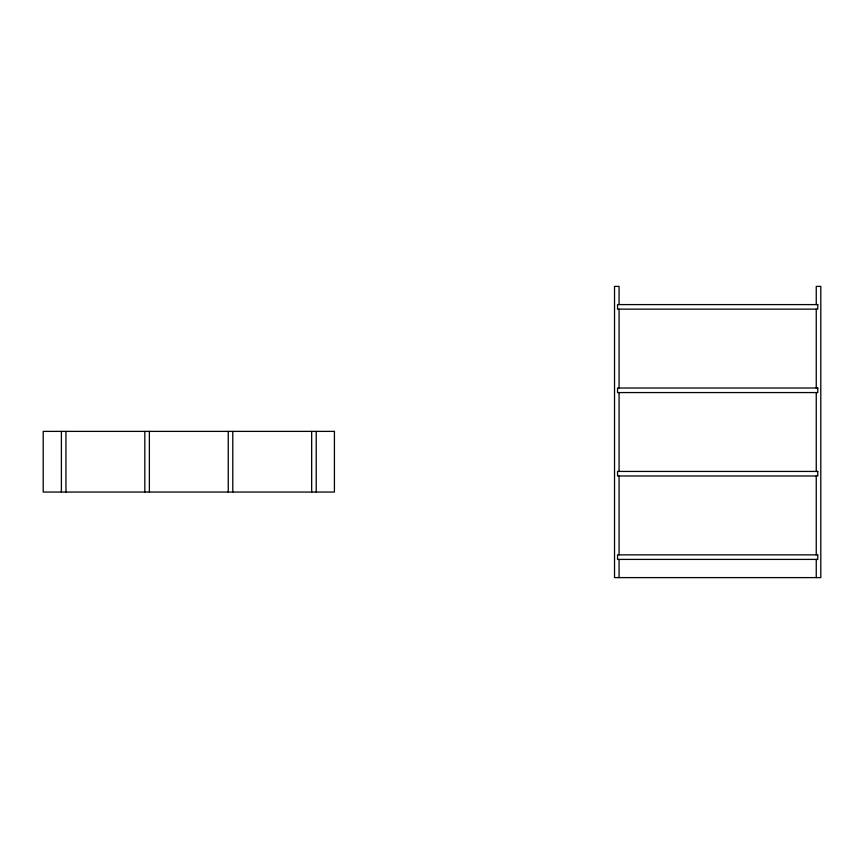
<?xml version="1.0" encoding="UTF-8"?>
<svg xmlns="http://www.w3.org/2000/svg" width="864" height="864" viewBox="0 0 864 864"><rect width="100%" height="100%" fill="white"/><g stroke="black" fill="none" stroke-linecap="round" stroke-linejoin="round"><path stroke-width="1.3" d="M816.253 304.592L816.253 286.394L820.8 286.394L820.8 577.606L614.52 577.606L614.52 286.394L619.067 286.394L619.067 304.592M816.253 309.139L816.253 388.012M816.253 392.569L816.253 471.431M816.253 475.988L816.253 554.861M816.253 559.408L816.253 577.606M619.067 309.139L619.067 388.012M619.067 392.569L619.067 471.431M619.067 475.988L619.067 554.861M619.067 559.408L619.067 577.606M316.213 431.384L316.213 492.048M311.666 431.384L311.666 492.048M232.794 431.384L232.794 492.048M228.247 431.384L228.247 492.048M149.375 431.384L149.375 492.048M144.828 431.384L144.828 492.048M65.956 431.384L65.956 492.048M61.398 431.384L61.398 492.048M817.765 304.592L617.555 304.592L617.555 309.139L817.765 309.139L817.765 304.592M817.765 388.012L617.555 388.012L617.555 392.569L817.765 392.569L817.765 388.012M334.422 431.384L43.2 431.384L43.2 492.048L334.422 492.048L334.422 431.384M817.765 471.431L617.555 471.431L617.555 475.988L817.765 475.988L817.765 471.431M817.765 554.861L617.555 554.861L617.555 559.408L817.765 559.408L817.765 554.861"/></g></svg>
